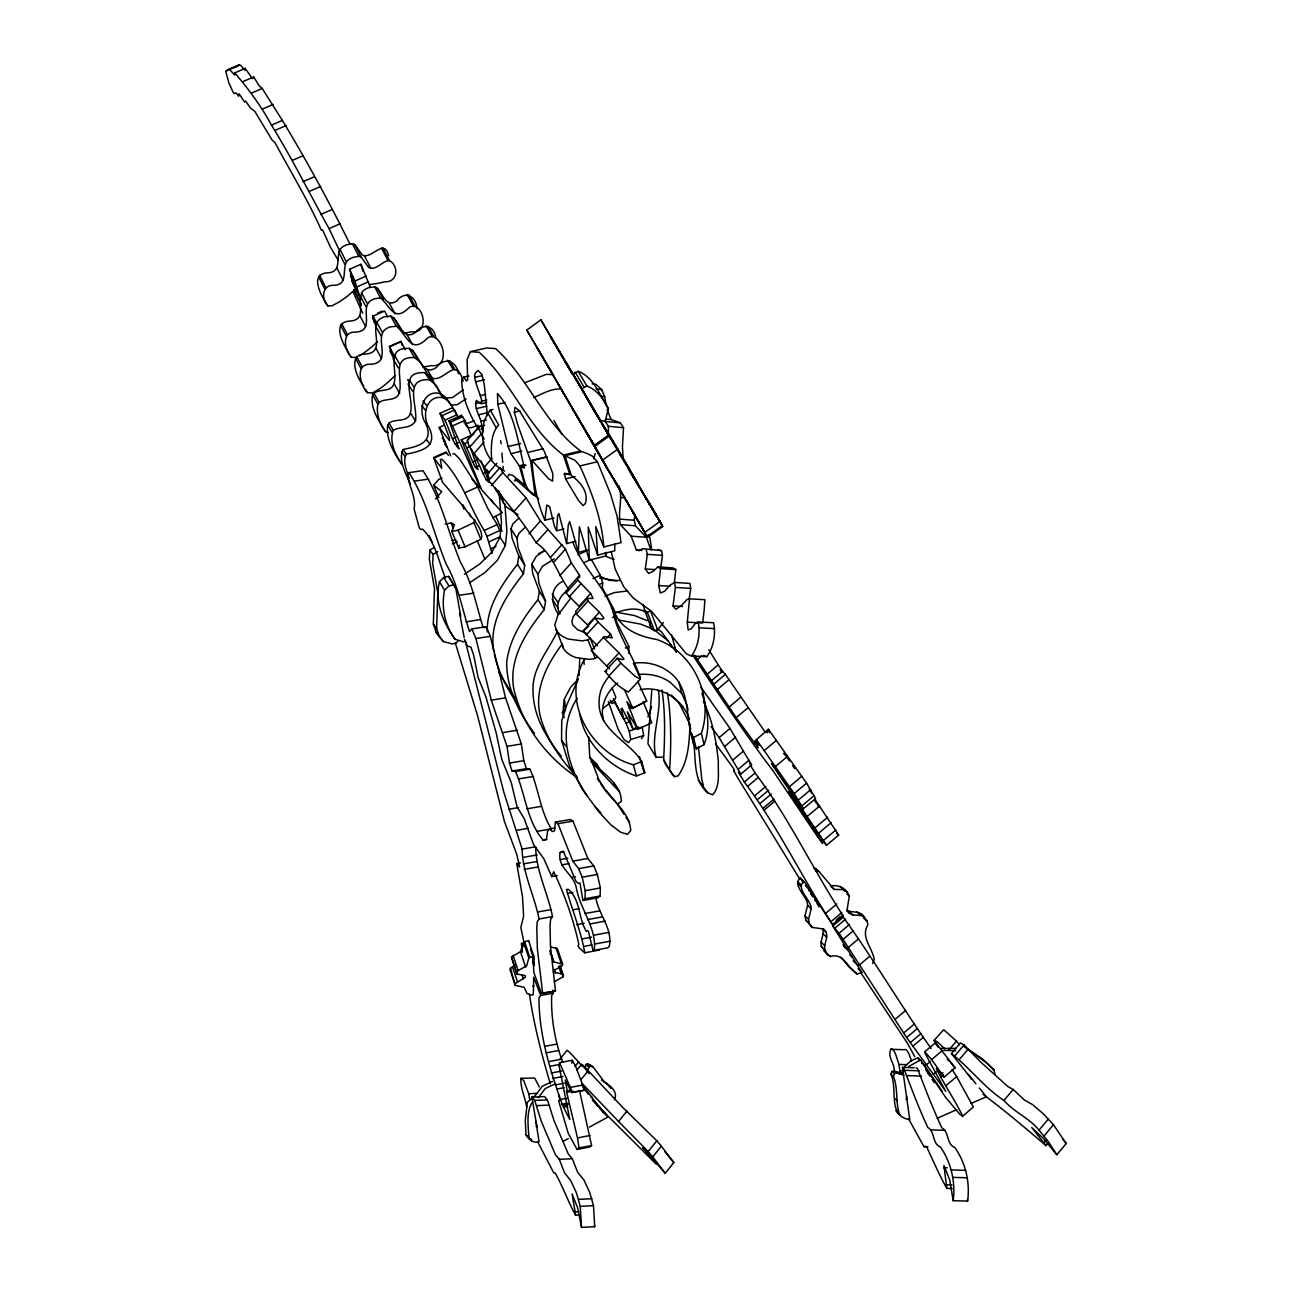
<?xml version="1.0" encoding="UTF-8"?>
<svg xmlns="http://www.w3.org/2000/svg" width="1292" height="1292" viewBox="0 0 1292 1292"><rect width="100%" height="100%" fill="white"/><g stroke="black" fill="none" stroke-linecap="round" stroke-linejoin="round"><path stroke-width="1.5" d="M628.768 653.445L628.929 646.388L616.865 622.615L614.104 609.679L602.266 587.731L602.718 582.934L600.247 575.247L591.284 559.339L584.016 562.65M401.974 344.883L400.924 341.363L389.457 346.45L393.107 357.416M522.113 849.102C522.646 873.376 534.339 895.291 539.055 918.967L537.294 921.567L536.761 927.64L537.375 948.748L542.656 993.435L555.495 991.093L550.473 946.39L550.037 925.282L550.65 919.21L552.492 916.577C547.84 892.901 535.97 871.034 535.663 846.761L522.113 849.102L503.896 792.464L465.233 640.767M614.798 543.48L614.782 550.796L597.663 555.108L588.199 527.071L589.33 560.147L606.255 555.883L606.303 552.314M651.766 690.106L647.954 743.772L656.126 757.338L662.844 757.096M658.322 690.219C662.376 712.231 650.118 736.392 656.126 757.338M567.947 1104.45L562.618 1105.467C550.295 1070.971 538.909 1035.053 538.99 997.795L540.718 995.438L533.661 977.156L533.531 986.7L533.047 985.812M488.699 480.479L500.069 467.446L502.766 472.533L526.022 497.84L540.444 520.967L565.476 549.148L571.355 562.86L579.591 575.376L579.591 577.33L577.766 577.54L577.782 580.092L590.638 593.48L578.994 606.319L566.122 593.012L566.138 590.428L567.979 590.186L568.012 588.215C557.062 572.905 552.669 553.929 536.132 542.753C522.146 520.547 505.22 500.521 488.699 480.479C488.893 464.248 470.417 455.721 467.284 440.314L480.123 425.746M600.586 783.388C609.727 799.473 629.624 810.698 630.706 830.546L627.492 834.341L620.451 832.161L610.696 824.635L599.294 812.393L582.853 790.01L569.304 765.429L561.568 740.364L561.729 720.823L566.752 705.012L578.299 679.011M587.375 796.066C567.786 767.836 556.513 729.156 577.185 698.423M689.976 723.682C689.33 741.414 688.652 760.81 678.122 775.862L674.586 776.686L671.937 774.037L663.636 759.744C664.847 736.505 665.445 713.055 661.972 689.993M458.337 640.735L456.367 642.883L452.555 643.981L443.334 641.543L436.244 632.531L433.337 624.004L434.483 588.425L429.364 559.452L429.832 550.117L434.467 547.372M439.538 637.166L436.631 628.606L437.794 592.867L432.658 563.748L433.127 554.365L429.832 550.117M844.936 947.86L844.064 946.245L847.827 949.911L861.926 972.553L857.194 973.99C847.891 968.742 843.595 952.252 830.53 956.484L827.671 954.74L824.974 950.104C823.505 944.048 828.172 938.509 826.266 932.436L823.779 929.029L812.183 927.414L805.756 920.033L804.981 915.673L807.645 905.321C807.694 896.067 791.98 886.247 800.168 877.898L805.126 883.001L818.32 903.512L814.703 900.088L816.431 898.634M812.183 927.414L809.325 923.57L808.55 919.193L811.215 908.777C811.263 899.474 795.484 889.607 803.705 881.209M558.58 614.508C551.151 603.945 549.1 588.554 562.246 581.578M560.098 613.781C554.446 605.06 560.308 594.966 568.076 590.073M487.375 415.54L484.338 385.016L482.045 374.696L478.105 370.384L475.472 373.033C470.385 378.782 490.96 411.809 476.312 400.439C473.13 410.565 483.838 419.044 481.238 429.412M599.44 950.072L584.727 952.802C581.174 931.322 572.211 910.585 566.494 889.461L568.432 889.397C580.802 900.12 578.235 918.499 586.39 931.403L587.489 930.628L588.49 931.629L593.028 950.557L594.385 948.958C596.21 927.01 579.995 908.97 576.329 887.766C573.761 874.086 556.981 867.788 560.147 852.478L563.264 851.105L575.828 881.015L578.138 883.34L579.963 883.001L582.902 900.476L584.985 898.715L585.211 890.689L582.175 877.203L578.638 868.628L572.76 861.166L557.966 823.715L555.35 822.083L554.478 830.853L552.265 831.531L549.455 828.947L547.582 831.176L546.5 839.122L543.173 840.236C526.684 820.662 525.392 794.031 515.54 771.566L512.084 771.033L509.484 763.071L506.997 746.372L491.267 700.151L475.908 638.539L471.903 628.897L486.277 626.685L490.298 636.294L505.576 697.841L521.354 743.998L523.777 760.681L526.377 768.643L529.914 769.144C538.796 788.33 539.862 810.504 551.361 828.883L536.923 831.402M435.743 337.632C433.95 324.97 422.452 323.242 415.33 332.529C401.699 341.782 400.068 320.012 390.685 316.072L384.257 316.815A34.674 25.856 -30 0 0 381.931 317.848C366.201 325.423 388.246 352.248 365.571 354.073C346.983 353.701 356.463 377.571 363.666 385.872M422.775 366.944A97.029 72.933 -31.6 0 0 431.399 365.62C452.055 367.978 442.478 331.35 428.169 337.438C410.888 355.542 407.723 335.645 396.353 326.198L389.909 326.957A34.771 25.84 -30 0 0 387.584 327.99C371.821 335.581 393.834 362.422 371.127 364.247C354.412 363.084 360.064 385.113 367.332 392.671L372.516 392.946L380.365 388.343A97.401 73.547 -28.8 0 0 390.426 380.058L395.029 375.584M894.242 1070.68C894.645 1063.203 887.216 1057.098 890.802 1049.282L904.352 1049.734A29.248 5.636 79.7 0 1 909.213 1054.498L911.506 1061.023M582.902 900.476L597.938 897.746L600.086 895.986L600.376 887.943L597.356 874.474L593.803 865.931L587.844 858.486L572.97 821.098L570.305 819.499L555.35 822.083M619.126 486.18C623.067 498.873 617.511 512.036 620.37 524.665L631.158 536.18L636.358 550.004L639.217 550.683L642.479 548.664L661.439 550.634L662.489 555.382L660.632 568.238M847.019 891.803L843.628 889.623L834.196 889.413L830.498 886.054C838.363 884.229 846.486 888.476 849.328 896.099L847.164 909.31L849.215 913.089C853.576 916.981 859.745 913.589 864.235 916.997L867.271 921.374L867.836 925.04C860.359 937.023 872.52 947.957 874.264 959.601L872.601 963.477M669.724 768.756C671.194 743.449 671.404 717.916 667.399 692.803M687.296 622.163L702.638 622.986L704.221 609.614L704.899 599.73L689.508 598.826L687.296 622.163L688.135 630.044L691.382 628.671L695.161 623.697L698.148 621.92L713.555 622.76C715.897 634.162 713.765 647.227 706.756 656.675L691.462 655.948L686.488 653.994L651.507 611.245L633.209 597.986L623.745 586.778L615.25 569.207L611.245 551.636M417.058 308.675C416.25 296.288 405.074 290.135 396.983 300.778C384.758 309.482 383.013 290.361 374.632 286.872L368.624 287.696A33.511 23.208 -29 0 0 366.427 288.665C351.909 295.238 370.707 319.705 350.035 321.062C329.153 322.128 345.562 348.614 351.408 357.286L356.204 357.399M252.974 78.328L253.716 76.939L259.111 85.676L262.195 88.454L282.367 120.431C306.559 160.466 329.153 201.875 349.938 244.075M403.96 333.142A91.974 64.148 -30.2 0 0 411.793 331.769C430.591 334.289 423.259 300.988 409.742 307.012C393.963 322.935 390.991 306.995 380.575 297.919L374.551 298.759A33.608 23.159 -29 0 0 372.354 299.728C357.819 306.285 376.553 330.768 355.865 332.125C341.088 331.01 344.383 350.326 351.408 357.286M579.139 675.458L579.688 658.952M698.148 621.92C700.49 633.355 698.423 646.436 691.462 655.948M650.861 549.649L646.291 537.278L635.454 525.796L634.291 520.24L634.792 514.458M587.715 550.004L578.396 552.346L579.397 526.781L589.33 560.147M252.408 78.683L245.205 68.363L234.773 72.869L234.563 75.017L229.298 69.041L225.793 71.528L228.813 82.656L232.915 91.942L234.127 93.589L236.113 92.943L238.697 96.254L239.101 93.783L244.511 102.003L245.658 101.115L250.422 108.027L254.782 111.306L272.047 139.891L275.228 143.057C290.878 172.24 308.045 200.195 321.369 230.218L322.548 229.879L330.348 246.966L338.294 260.435M646.242 549.568L647.292 554.333L645.289 568.981L648.681 573.47L653.51 571.064L657.757 566.93L660.551 568.625L658.694 585.534L660.325 592.963L664.556 591.348L669.902 585.341L674.586 582.434L689.912 583.403L690.736 588.393L689.282 598.196M657.757 566.93L673.003 567.931L675.813 569.627L674.376 582.692M464.393 574.262L479.655 564.136L491.945 552.055L499.956 537.197L501.474 522.856L499.39 495.676M469.626 582.708L484.968 572.518L497.307 560.389L505.382 545.466L506.9 531.093L504.849 503.799M533.596 985.36L533.192 994.743L530.931 995.066L527.039 993.483L524.132 987.282L515.266 985.392L510.227 970.211L510.421 968.257L515.314 965.221M689.508 598.826L686.989 599.553L681.643 605.367L675.861 609.275L673.035 605.916L675.409 587.44L674.586 582.434M515.266 985.392L510.421 968.257M244.947 70.527L245.205 68.363M563.974 528.896L556.642 530.721L557.627 515.427L558.903 513.538L566.639 543.577L575.877 541.267M572.954 1091.094L567.495 1092.111L565.202 1080.031L571.839 1092.58L584.695 1090.157L575.521 1066.142L572.275 1060.28L559.549 1062.67L559.032 1065.593L569.804 1119.518L562.618 1105.467M595.951 898.424C598.923 914.849 612.699 928.673 609.34 946.18L607.934 947.795L593.028 950.557M952.204 1188.559L946.842 1188.414L943.903 1165.432L949.668 1179.79L953.173 1200.688L967.611 1201.092C970.179 1182.535 965.641 1162.816 954.772 1147.425C946.18 1144.26 949.362 1131.711 941.868 1127.868C932.792 1108.471 925.007 1088.139 917.433 1068.387L916.141 1067.806M458.676 417.93C453.363 409.193 449.212 398.566 439.813 393.446C423.001 389.667 417.655 411.131 425.553 423.098C434.92 443.14 416.945 446.596 402.926 449.535C398.146 460.889 405.995 473.566 410.339 483.999M447.597 400.278L443.463 397.807C426.57 394.012 421.192 415.556 429.106 427.587C438.521 447.726 420.449 451.183 406.382 454.154C402.07 461.777 407.109 470.853 409.16 478.444M553.945 517.979L544.853 520.224L546.807 505.059L549.649 506.642L554.429 526.328L556.642 530.721M526.054 465.249L520.611 466.557C523.874 476.635 524.407 488.715 533.774 495.369L535.163 495.401L530.608 460.986L517.527 424.067L514.297 412.261L514.991 407.319L519.432 410.727L544.223 451.183L552.895 473.793L552.588 481.157L548.551 478.718L531.868 460.34L546.597 456.803M487.278 632.014C486.422 606.239 502.346 583.774 517.511 564.233L518.738 555.689L512.003 537.86L510.986 528.783L512.859 523.938L518.883 518.092M493.705 650.926C488.78 621.84 506.254 595.547 523.47 573.81L524.713 565.234L517.995 547.372L516.978 538.279L510.986 528.783M534.549 733.452C518.948 713.055 506.448 688.394 506.69 662.15C509.597 638.296 523.308 617.931 538.021 599.649L539.329 591.106L532.675 573.341L531.723 564.281L536.277 556.335L543.819 551.054M577.637 777.897C546.516 757.225 522.21 725.426 513.764 688.717C508.418 658.839 526.312 631.836 544.223 609.663L545.531 601.087L538.893 583.273L537.924 574.197L531.723 564.281M566.639 543.577L568.254 525.133L569.675 521.467L578.396 552.346M388.682 255.832C384.144 237.244 372.29 259.369 362.471 255.202L354.783 244.559L352.361 243.752L346.821 244.769A30.637 17.765 -27.5 0 0 344.754 245.69C331.802 250.842 345.449 272.144 327.506 272.838C308.029 273.888 322.467 297.984 327.942 305.897L332.302 305.703L339.392 301.827A87.872 51.486 -26.9 0 0 348.226 295.529L355.526 289.02L350.471 274.502M369.738 284.498L374.761 283.836A87.63 51.147 -28.4 0 0 384.806 281.785C398.049 282.464 399.034 265.845 389.441 260.564C382.093 260.839 376.796 270.722 368.818 267.67L361.162 257.092L358.74 256.3L353.184 257.334A30.701 17.684 -27.5 0 0 351.117 258.255C338.165 263.406 351.699 284.66 333.772 285.354C321.918 284.385 321.014 299.599 327.942 305.897M460.776 616.381L455.737 588.183L448.631 576.377L443.77 577.443L439.442 581.723C434.467 602.33 443.269 622.857 455.155 639.33L464.006 641.946M453.799 584.84L448.905 585.906L444.561 590.202C441.089 606.885 444.739 625.716 455.155 639.33M436.664 387.616L431.593 378.314L424.987 372.726C395.352 370.739 417.865 403.12 408.837 416.395C403.201 422.694 392.074 417.849 387.681 425.02C385.71 439.603 394.125 453.201 402.151 464.603C395.465 455.414 388.763 441.46 393.398 430.252C400.262 426.279 410.888 429.122 415.507 420.966C418.01 406.399 403.072 377.781 429.638 379.8L436.26 385.404L441.347 394.738M571.726 1063.219L572.275 1060.28M463.053 504.93C466.638 513.586 481.173 524.148 481.803 536.487L480.85 539.265L465.072 546.855L458.741 548.083L459.371 545.192M550.618 946.874L557.433 948.764L562.618 964.01L562.23 965.802L553.751 970.47L553.428 972.036L561.277 973.877L563.183 974.798L563.312 976.655L554.333 981.791M458.741 548.083L451.764 531.432L454.477 524.617L451.102 523.002L445.159 524.084M539.329 1086.976L534.646 1078.029L520.886 1078.303C520.256 1088.268 525.327 1097.522 526.668 1107.389M471.386 435.662L464.878 420.385L461.438 415.346L449.051 420.869L459.064 448.873C449.39 439.135 449.422 423.049 439.974 413.311L452.135 407.884L454.526 410.081L458.579 418.43M826.266 932.436L822.616 928.851C824.506 934.891 819.871 940.414 821.324 946.438L827.671 954.74M458.498 373.824C456.464 360.387 444.206 356.721 436.308 367.574C421.176 377.377 419.609 352.861 409.16 348.404C382.9 347.047 400.714 374.567 392.429 386.728C387.035 392.348 377.022 388.472 372.613 394.851C369.787 408.498 379.008 420.691 385.581 431.657L388.117 432.562M429.041 376.392L420.368 362.196L414.538 357.561C388.23 356.204 406.011 383.74 397.694 395.95C392.284 401.57 382.254 397.71 377.829 404.105C376.085 413.553 379.541 424.341 385.581 431.657M461.147 416.428L461.438 415.346M614.475 1099.783C618.852 1090.448 607.902 1084.085 601.426 1079.983M593.771 458.789L595.16 453.557M605.044 421.45L608.403 408.837C604.365 399.373 596.613 389.7 586.891 386.033L581.804 388.811L589.281 402.603M552.718 990.157L553.477 993.112L551.668 995.47C550.925 1018.112 554.866 1040.997 562.698 1062.234M651.62 706.692L647.938 716.882M635.325 662.99A45.252 39.245 -12.6 0 1 667.366 670.774C694.256 688.265 682.887 724.311 696.307 748.875L704.059 744.66C710.665 728.203 707.645 709.502 701.895 693.271M704.059 744.66L701.362 733.291C713.83 696.986 693.836 652.234 656.853 639.508C639.847 636.649 622.615 629.995 614.879 613.312M535.905 1121.424L539.055 1141.676C533.644 1143.824 528.67 1139.334 526.054 1134.957L525.263 1120.358L527.346 1102.221L535.486 1095.261L542.333 1086.217L552.556 1081.42M585.034 658.371C560.243 699.247 589.459 752.768 633.371 764.783L641.753 761.537C629.123 740.946 598.39 730.465 599.068 702.202A45.252 39.212 -12.3 0 1 609.13 676.427M480.85 539.265L473.922 522.598L474.891 519.852M557.304 631.449C548.422 650.99 531.884 667.819 533.031 691.042C533.176 715.671 546.258 737.893 561.471 756.418M516.978 538.279L518.867 533.402L524.923 527.54M537.924 574.197L542.527 566.235L554.22 558.903M914.187 1067.741L902.397 1067.353L909.778 1119.696C886.861 1115.884 898.263 1089.495 890.866 1074.233L891.964 1071.504L893.999 1070.923L901.299 1073.054L903.916 1075.154L896.583 1073.022L893.999 1070.923M899.813 1115.109C895.13 1102.997 898.505 1088.93 893.434 1076.349L894.532 1073.604L896.583 1073.022M470.401 351.65L479.251 352.312C512.084 382.367 527.572 427.975 563.409 455.091L580.609 450.956C544.4 424.164 528.767 378.411 495.611 348.614L486.583 347.984L470.401 351.65L467.139 359.499L467.607 380.01L466.46 380.93L463.602 377.183L461.68 379.832C461.987 397.629 469.335 414.296 478.395 429.299M493.011 409.451L490.298 410.065C475.488 429.057 482.336 460.323 504.639 471.063M490.298 410.065L498.712 425.036C490.201 433.983 491.202 448.76 491.59 460.453M584.646 1067.127L587.23 1063.671L592.899 1066.691L604.64 1082.26M587.779 1069.356L590.379 1065.868L592.899 1066.691M531.852 1097.086L544.513 1096.569L547.42 1099.912L554.074 1120.794L568.335 1154.095L572.324 1158.73L577.637 1172.312L583.871 1179.919L589.604 1192.128L593.496 1205.662L594.708 1226.689L581.529 1227.4L580.253 1206.357L576.393 1192.791L570.725 1180.565L564.588 1172.958L559.323 1159.344L555.415 1154.709L541.316 1121.343L534.71 1100.429L531.852 1097.086L536.955 1126.979L536.115 1126.317M953.173 1200.688C955.628 1182.132 951.17 1162.477 940.447 1146.989C931.952 1143.759 935.15 1131.34 927.753 1127.448C918.806 1108.035 911.118 1087.703 903.657 1067.935L902.397 1067.353M597.663 555.108L595.757 526.571L603.784 546.952L621.081 542.608L617.059 516.122L610.502 493.948L597.372 461.728L592.511 456.254L587.65 453.734L582.127 451.619L564.911 455.753L571.355 475.537C580.092 481.722 589.039 492.107 585.308 503.557L583.128 505.608L578.445 500.392L565.605 478.896L564.507 473.179L569.885 474.81L563.409 455.091M464.49 639.298L467.236 646.016L470.95 647.147L473.647 655.157L478.137 677.509L485.824 696.663L496.16 732.79L501.732 759.212L511.228 782.532L517.058 806.725L524.294 818.805L533.483 844.419L543.77 858.663L551.732 876.59L553.703 871.777C564.717 894.662 573.583 920.001 578.913 944.581L577.928 945.663L579.026 947.698L584.727 952.802M643.222 701.734L651.798 722.809L637.78 729.286L626.862 701.637L632.046 708.549L646.678 701.007L637.796 681.32M483.192 627.702C476.344 605.609 472.161 582.579 460.485 562.198C447.856 531.803 441.25 498.357 422.952 470.659L408.966 472.614L407.707 475.408C409.031 486.68 416.428 497.549 414.07 509L419.367 527.992L421.111 529.591L422.678 529.139C435.291 541.978 438.779 561.471 445.32 577.879M646.678 701.007L632.046 708.549M507.433 477.346L508.854 474.422L512.682 475.343L524.827 485.146L519.352 465.847L510.905 453.686L508.095 446.531L497.84 404.218L497.436 393.511C515.314 412.859 517.979 443.253 524.439 468.075L520.611 466.557M532.821 962.33L533.967 965.738L533.806 956.096L528.606 940.689L525.876 941.287L523.664 942.482L520.482 951.719L511.454 957.033L516.881 974.023L525.246 975.638L525.489 977.107L515.492 983.454M533.806 956.096L528.832 957.889L526.684 965.786L518.173 970.647L516.558 972.343L516.881 974.023M663.377 622.55L657.709 629.802L654.382 630.625L651.798 629.123L650.296 625.877L650.151 621.484M570.176 598.858L557.934 615.089L554.736 625.183L563.264 647.938A75.743 33.237 -20.9 0 0 575.877 657.563L589.556 659.404L595.273 658.468L597.437 656.53M561.261 645.289C546.468 665.332 534.404 689.395 540.008 715.041C545.983 738.862 560.583 759.389 577.153 777.09M923.57 1064.64L945.696 1097.473L959.972 1114.382L962.669 1115.965C954.336 1099.007 942.449 1081.695 936.312 1068.387L944.113 1077.092L955.079 1067.854L935.65 1042.596L924.814 1051.736L924.975 1053.19L945.809 1091.401L906.629 1037.557L839.057 933.244L832.807 925.993L843.272 917.175C873.763 959.536 900.766 1005.499 931.048 1048.474M630.706 739.476L629.269 731.014L642.237 727.073L643.626 735.552L630.706 739.476L628.574 742.674L624.02 739.573L618.157 729.221L608.29 701.556M641.413 738.766L643.626 735.552M575.974 612.844L573.034 617.043L571.936 621.226L572.679 624.795L577.589 629.753L585.938 633.048M538.393 1097.635L545.272 1088.526L555.544 1083.713M904.771 1066.32L911.231 1060.7L917.804 1057.841L920.518 1059.86L942.401 1091.627M661.342 1146.117L673.81 1162.542L665.251 1173.265L652.718 1156.889L661.342 1146.117L656.804 1140.771L622.954 1107.664L583.29 1065.48L581.594 1064.35L576.878 1070.18M814.703 798.876L838.669 835.084L826.46 845.323L771.453 763.491L803.333 808.824L815.623 798.488L806.596 783.146L768.449 729.286L756.078 739.832L759.034 745.339L754.641 740.946L758.129 747.907L736.246 717.674L694.45 655.157M652.718 1156.889L648.196 1151.543L656.804 1140.771M648.196 1151.543L618.561 1121.504L627.008 1110.975M575.021 1066.32L578.541 1061.959L571.548 1054.32A26.89 1.534 49.8 0 0 566.93 1050.509L559.937 1059.149M581.109 1079.466L588.231 1070.648M1048.313 1142.871L1045.971 1145.649L1043.888 1142.839L1046.229 1140.061M1043.888 1142.839L1031.694 1127.48L1043.258 1138.349L1056.808 1154.757L1066.207 1143.533L1053.448 1124.718L1043.242 1113.72L1032.615 1104.628L1024.314 1099.944L1013.203 1089.463L1008.051 1086.685L980.127 1061.507L964.09 1044.921L960.376 1042.951L951.397 1053.594L971.552 1078.933L970.663 1078.642M951.397 1053.594C969.614 1067.725 984.52 1087.735 1003.965 1100.461L1013.203 1089.463M1056.808 1154.757L1048.2 1141.45L1039.026 1130.177L1048.474 1118.904M1043.984 1135.991L1053.448 1124.718M768.449 729.286L769.854 732.774M948.812 1050.154L956.468 1041.077L943.709 1029.724L933.954 1040.48L938.121 1047.279M955.063 1055.612L964.09 1044.921M959.294 1059.601L968.338 1048.894M478.88 427.184L467.284 440.314M469.82 447.064L481.06 434.064L478.46 427.345M473.986 453.67L483.999 442.122M484.355 467.074L491.881 458.434M488.021 473.437L496.806 463.343M491.38 485.566L502.766 472.533M514.636 510.76L526.022 497.84M438.86 497.517L433.676 485.146L438.763 479.397L441.88 477.959M528.977 533.887L540.444 520.967M536.132 542.753L547.614 529.865M550.537 557.369L562.004 544.562M554.01 561.939L565.476 549.148M559.807 575.699L571.355 562.86M568.012 588.215L579.591 575.376M566.122 593.012L577.782 580.092M569.061 596.936L580.738 584.032M587.359 598.374L575.618 611.326L576.28 613.975L587.65 625.021L599.407 612.133L588.054 601.006L587.359 598.374L593.044 598.422L590.638 593.48M576.28 613.975L588.054 601.006M599.407 612.133L604.01 618.254L602.314 619.272L594.934 618.044L583.063 631.077L597.518 645.806M586.197 635.05L598.083 622.05L594.934 618.044M609.517 668.885L591.365 650.457L604.22 636.617L612.295 637.844L610.535 634.001L598.083 622.05M606.578 638.313L610.535 634.001M606.998 665.865L618.981 652.88L603.364 637.392M572.905 542.107C582.579 569.401 608.613 588.377 614.443 617.721C620.241 639.265 634.566 657.789 640.412 679.091L628.429 691.979C618.933 687.554 611.487 679.495 605.108 671.356L617.156 658.29L622.615 659.631L624.004 658.936L618.981 652.88M608.774 676.136L620.838 663.087L617.156 658.29M578.235 679.237L570.531 687.344L564.136 699.473L562.86 714.088L564.216 717.593M908.599 1118.807L923.99 1146.763L925.379 1146.052L926.655 1146.989C933.341 1161.024 939.268 1175.074 946.842 1188.414M583.193 631.126L588.813 626.103M377.393 341.782L373.017 345.772A92.297 64.632 -28 0 1 363.65 353.12L359.531 355.801M608.403 408.837C599.908 395.691 594.013 377.312 578.154 371.272L573.099 374.034L581.804 388.811M603.299 708.145L615.218 698.891L615.799 697.179L612.069 688.006M591.365 650.457L592.253 649.666M463.505 389.716L452.491 397.548L446.015 398.081L449.794 403.798M555.948 629.608A75.97 32.881 -21 0 0 568.528 639.104L582.224 640.864L587.941 639.911L590.121 637.973L594.514 649.101M617.495 683.032L614.669 685.438A44.994 39.099 -12.3 0 0 602.314 713.62L603.703 721.178M697.357 659.518L701.653 655.884M706.837 674.553L718.239 664.879L708.807 649.811M711.101 680.997L722.519 671.323L718.239 664.879M713.895 684.082L725.393 674.343L765.462 732.516M717.593 689.314L729.124 679.544M729.14 707.047L740.655 697.292M736.246 717.674L747.777 707.919M729.996 728.43L751.589 764.977L740.817 774.07L719.127 737.603L729.996 728.43L700.958 687.247M724.764 746.324L735.633 737.167M732.596 760.229L743.401 751.12M738.297 769.241L749.102 760.132M803.333 808.824L794.209 793.563L764.202 750.636L776.379 740.348M755.061 773.004C788.782 817.368 812.571 869.015 843.078 915.737L832.581 924.571C802.074 877.866 777.897 826.541 744.353 782.048L755.061 773.004L750.135 764.783M747.519 786.457L758.242 777.413M775.135 766.786L787.361 756.482M755.126 795.452L765.914 786.36M757.806 799.312L768.611 790.203M760.374 803.236L771.179 794.128M763.201 808.194L773.973 799.102M789.46 786.683L801.815 776.282M763.895 810.342L774.651 801.282M794.209 793.563L806.596 783.146M826.282 912.846L836.828 903.948M831.289 921.39L841.803 912.523M836.021 920.195L840.494 916.416M835.181 927.947L845.679 919.08M839.057 933.244L849.587 924.378M842.965 939.478L853.479 930.628M847.827 947.892L858.308 939.058M858.97 965.334L869.435 956.516M895.259 1019.226L905.773 1010.36M903.625 1033.002L914.106 1024.185M906.629 1037.557L917.094 1028.723M910.456 1042.45L920.954 1033.6M913.024 1046.035L923.538 1037.185M944.113 1077.092L931.629 1059.601L942.53 1050.396M925.863 1065.173L930.369 1061.362M933.26 1074.282L936.28 1071.73M940.269 1075.009L942.982 1072.731M940.463 1077.399L943.548 1074.799M945.873 1085.716L956.661 1076.624L952.075 1069.518M962.249 1116.611L973.344 1106.969L956.661 1076.624M798.375 800.039L810.746 789.622M801.912 805.901L814.251 795.517M807.371 816.35L819.58 806.095M815.397 827.542L827.655 817.238M819.031 832.872L831.305 822.568M823.634 840.252L835.892 829.965M466.073 398.808L457.223 404.671L450.73 405.236M908.841 1066.465L920.518 1059.86M471.903 628.897L469.497 631.546C462.132 608.984 458.192 585.244 446.273 564.313C433.724 533.871 427.054 500.456 408.966 472.614M532.708 1101.688C525.796 1111.346 528.347 1126.188 528.913 1137.525L531.432 1140.884M484.839 627.815L486.277 626.685M435.469 499.003L441.751 491.654L433.676 485.146M558.596 1100.622L568.286 1133.472L577.072 1149.444L579.042 1147.942L591.591 1145.519L579.494 1090.48M591.591 1145.519L589.54 1147.021L577.072 1149.444M614.54 480.963L621.323 492.446L526.797 330.106L540.863 319.802L616.349 447.016M618.27 803.64L621.323 801.428C621.42 782.225 599.52 772.584 590.186 758.129M609.081 434.629L593.916 445.595L570.466 405.236M658.662 519.594L662.699 526.571L647.696 537.31L602.379 460.259L617.802 449.132L609.727 435.711L594.546 446.693L598.842 454.17M238.762 65.198L241.103 65.537L243.316 68.654M652.008 507.611L660.034 521.451L644.692 532.449L642.415 528.573M647.147 536.503L662.328 525.634L648.955 502.54L657.741 517.979M562.101 712.57L565.363 710.277L564.765 700.845M901.299 1073.054L902.753 1072.102M393.802 355.122L392.3 355.623M433.127 554.365L437.794 551.603M376.263 325.697L375.81 324.357L377.054 323.63L372.645 315.329M591.429 1097.183L608.112 1116.95L589.443 1127.092M352.28 278.071L353.524 277.376M696.307 748.875L693.562 737.538L701.362 733.291M563.183 1141.321L568.286 1138.543M473.922 522.598L458.095 530.188L451.764 531.432M474.39 420.74L467.51 423.292L463.99 422.888M478.185 425.181L471.257 427.765L467.72 427.361L465.233 424.374M808.517 890.14L811.424 892.707L832.581 924.571M615.509 701.944L612.117 703.51L610.163 700.167M629.172 708.21L632.676 706.595M613.377 698.633L623.81 719.176L627.234 717.593M623.81 719.176L621.145 708.549L622.146 708.452L633.015 729.092L638.216 726.685M604.963 596.129L614.491 592.576L627.847 590.912M625.328 648.051L628.929 646.388M599.084 584.598L602.718 582.934M612.586 617.447L616.219 615.783M577.944 554.769L587.036 550.634M592.947 578.574L600.247 575.247M492.64 517.834L502.33 512.649L481.706 489.926L461.276 439.813L473.776 434.209M448.437 455.252L445.853 452.103L433.611 457.594L441.783 468.366L440.394 459.532L441.896 459.322C462.068 479.122 469.351 507.158 484.258 530.447L497.162 524.6L499.826 530.528L486.923 536.358L492.074 553.461M489.022 541.784L500.295 536.681M490.492 548.874L495.983 546.387M538.409 553.67L545.095 550.634M524.972 382.723L546.322 374.341L553.751 374.648M533.531 397.629C542.365 394.044 551.119 388.23 560.954 389.102M473.922 452.959L483.063 473.566L486.696 471.935M483.063 473.566L486.228 479.849L489.862 478.202M464.878 492.737L477.701 486.971L487.455 507.804L497.162 524.6M452.588 438.682L456.076 437.116M455.204 444.141L458.692 442.575M461.276 439.813L464.571 443.64L468.156 442.042M434.306 457.917L446.564 452.426M464.571 443.64L466.832 447.856L470.417 446.241M466.832 447.856L472.694 461.938L476.28 460.323M472.694 461.938L475.472 467.462L479.057 465.847M442.316 415.54L454.526 410.081M444.787 420.223L457.013 414.764M454.09 419.577L459.387 417.219M449.051 420.869L450.375 422.242L462.762 416.686M443.544 440.976L445.611 443.414L439.199 427.458L444.287 425.181M450.375 422.242L452.458 425.94L464.878 420.385M377.506 313.181L382.384 311.033M373.178 316.088L384.564 311.049L387.762 317.041M389.457 346.854L400.924 341.766M937.298 1118.242L956.678 1109.683M351.053 275.955L352.522 278.814L349.599 269.269L360.904 264.295L370.223 287.034M352.07 281.414L359.451 295.868L354.912 281.026L366.217 276.052M357.206 286.759L368.495 281.785M234.773 72.869C246.707 86.968 260.564 104.7 271.465 125.162C292.234 158.561 309.789 194.139 329.072 228.603L340.313 223.661M302.942 181.752L314.037 176.907M309.644 191.248L320.804 186.371M320.739 214.472L331.931 209.579M970.938 1103.449L986.442 1096.795L979.304 1087.977M292.46 160.337L303.539 155.524M251.488 93.072L262.195 88.454M262.324 109.142L273.161 104.458M271.465 125.162L282.367 120.431M275.341 130.234L286.291 125.469M229.298 69.041L239.601 64.6M226.181 70.737L238.083 66.118M243.122 81.509L253.716 76.939M452.265 543.932L457.416 541.784M614.298 613.377C624.456 609.469 637.279 606.255 646.921 612.925M579.898 714.46C584.775 743.223 609.404 767.125 636.455 776.008L644.789 772.761L641.753 761.537M614.346 701.717L625.958 723.052L629.672 721.921M933.954 1040.48L937.055 1041.546L944.71 1048.7M463.182 381.14C455.285 353.879 444.077 384.774 430.026 377.506M643.109 604.446L644.676 610.551L647.244 612.037L650.587 611.197L657.709 629.802M565.605 478.896L575.085 476.603M514.329 480.931L517.866 480.075M564.911 455.753L575.134 460.437L579.93 465.944L597.372 461.728M563.926 474.471L567.721 473.55M528.347 452.297L543.076 448.776M530.608 460.986L547.146 457.013M519.352 465.847L524.778 464.539M508.095 446.531L520.708 443.527M510.905 453.686L521.726 451.102M478.428 414.813L487.245 412.762M514.297 412.261L519.82 410.969M481.076 421.127L486.373 419.884M481.173 426.166L484.694 425.326M481.383 401.214L486.729 399.987M475.456 403.685L480.753 402.458M481.012 403.847L486.648 402.41M476.328 408.627L486.923 406.173M497.84 404.218L505.107 402.539M475.585 381.818L484.516 379.767M480.253 395.659L485.614 394.415M463.602 377.183L468.883 375.972M474.713 377.345L481.868 375.697M567.495 1092.111L566.413 1091.11L577.492 1137.913L590.089 1135.49M561.794 1104.224L567.107 1103.207M563.021 1105.144L568.351 1104.127M564.168 1107.099L567.737 1106.437M552.475 1078.465L563.054 1076.478M555.431 1084.892L564.281 1083.213M557.078 1089.011L564.168 1087.67M559.549 1062.67L570.337 1087.412L583.193 1084.973M567.656 1090.868L571.306 1090.173M571.565 1092.418L584.695 1090.157M560.147 1099.589L567.236 1098.232M546.258 1052.818L558.645 1050.509M549.423 1061.491L561.826 1059.165M550.731 1066.11L559.597 1064.447M551.086 1073.038L561.681 1071.052M594.966 944L609.986 941.222M584.517 946.293L591.881 944.92M544.53 1046.375L556.933 1044.065M590.218 923.877L605.27 921.131M593.739 935.198L608.79 932.42M582.304 938.88L591.526 937.184M573.309 909.746L578.848 908.744M584.743 913.589L599.73 910.86M587.44 919.629L602.443 916.884M576.781 924.62L584.145 923.263M533.095 957.84L533.854 972.521L541.348 993.128L555.495 991.093M540.718 995.438L553.477 993.112M567.317 893.402L572.824 892.417M585.211 890.689L600.376 887.943M584.985 898.715L600.086 895.986M452.087 540.589L456.044 539.878M605.108 671.356L606.755 671.065M578.638 868.628L593.803 865.931M551.732 876.59L557.159 875.621M571.758 877.381L575.489 876.719M582.175 877.203L597.356 874.474M560.147 852.478L563.861 851.816M560.405 859.6L567.802 858.292M572.76 861.166L587.844 858.486M561.584 864.913L568.981 863.589M537.811 911.958L551.264 909.584M539.055 918.967L552.492 916.577M543.173 840.236L546.807 839.59M557.966 823.715L572.97 821.098M549.455 828.947L554.995 827.978M523.745 857.274L537.262 854.933M523.987 942.433L520.821 927.462L523.631 916.173L522.485 896.616L516.735 863.557L520.531 862.894M523.357 863.88L536.81 861.554M524.132 869.403L537.553 867.061M526.975 808.808L541.348 806.337M516.816 830.272L528.428 828.269M508.806 809.244L518.447 807.597M512.084 771.033L526.377 768.643M515.54 771.566L529.914 769.144M519.158 778.834L533.564 776.411M509.484 763.071L523.777 760.681M502.943 732.58L517.301 730.222M506.997 746.372L521.354 743.998M491.267 700.151L505.576 697.841M640.057 689.718C661.1 685.228 682.418 699.424 689.492 719.143M465.992 621.823L480.253 619.627M475.908 638.539L490.298 636.294M452.862 453.928L454.413 453.702L459.613 458.902L477.701 486.971M459.5 595.273L473.809 593.093M816.043 871.228L818.999 871.535L834.196 889.413M955.596 1048.361L940.964 1048.393M414.667 481.076L428.734 479.09M943.806 1050.364L955.789 1050.719M578.703 1199.38L591.93 1198.701M580.253 1206.357L593.496 1205.662M581.529 1227.4L577.669 1207.939L572.081 1193.905L575.118 1211.912L578.864 1211.702M537.892 1142.176L553.897 1173.152L555.092 1172.781C562.795 1186.395 567.963 1201.431 575.521 1215.126L579.252 1214.932M559.323 1159.344L572.324 1158.73M620.37 580.431L610.034 580.496L600.36 576.587M534.71 1100.429L547.42 1099.912M536.761 1105.629L549.488 1105.096M520.886 1078.303L523.777 1080.629L528.703 1093.71L537.698 1093.339M864.235 916.997C860.262 910.214 852.462 913.137 846.744 910.279M943.596 1167.71L947.181 1167.807M951.251 1169.922L965.754 1170.342M952.705 1177.367L967.207 1177.771M946.535 1184.877L951.913 1185.039M930.87 1129.902L945.05 1130.339M923.99 1146.763L927.979 1146.876M890.802 1049.282A29.264 5.523 79.8 0 1 895.566 1054.046L898.957 1064.414L906.79 1064.673M905.482 1070.341L919.306 1070.793M899.862 1070.777L903.77 1070.89M907.582 1075.606L921.422 1076.058M699.311 627.815L714.718 628.639M673.035 605.916L682.58 606.481M658.694 585.534L670.096 586.245M675.409 587.44L690.736 588.393M645.289 568.981L654.769 569.611M660.551 568.625L675.813 569.627M647.292 554.333L662.489 555.382M636.358 550.004L642.027 550.392M631.158 536.18L646.291 537.278M620.37 524.665L635.454 525.796M619.207 519.077L634.291 520.24M620.709 497.485L624.488 497.791M602.298 420.691L605.221 421.402L608.354 426.279L623.535 427.749L622.437 446.677L623.148 459.338M605.56 419.012L611.229 419.577L620.386 422.888L623.535 427.749M605.221 421.402L620.386 422.888M550.037 953.577L551.571 954.966L553.767 961.959L562.618 964.01M600.925 396.289L604.704 396.692L606.045 404.735M592.156 383.902L595.919 384.305L601.701 389.619L604.704 396.692M596.032 389.021L601.701 389.619M599.698 577.944L616.768 580.883M619.094 620.112L640.638 624.117L653.445 629.22M614.992 611.94L634.534 615.573L647.276 620.661M483.612 426.021L482.756 425.843L482.885 432.287M541.348 993.128L542.656 993.435M657.66 549.73L661.439 550.634M818.999 871.535L813.879 867.756L817.497 871.018M605.593 556.271L614.152 559.565M703.429 655.367L706.756 656.675M528.557 1138.3L531.706 1139.544M692.883 737.958C696.808 756.418 691.721 778.947 707.661 792.803L712.748 794.838C720.5 785.859 717.851 772.826 718.368 761.925C716.333 741.237 712.7 720.306 703.316 701.556M518.124 514.749L505.802 506.561L494.965 488.005L497.598 491.687M640.412 679.091L635.196 676.394L620.838 663.087M841.996 915.156L843.078 915.737M964.01 1046.568L986.62 1062.848L994.049 1070.099L995.002 1074.573M966.981 1048.523L982.905 1059.295L994.049 1070.099M498.647 491.251L496.063 489.587M905.902 1098.927L906.822 1099.444L906.564 1095.761M824.005 951.057L830.53 956.484M725.393 674.343L722.519 671.323M516.735 863.557L519.626 867.142L516.768 854.303L504.461 821.55L477.475 715.332L455.365 643.141M510.227 970.211L511.616 971.099M897.229 1112.8L899.539 1114.366M590.702 1096.553L592.301 1097.667L584.549 1088.203M1045.971 1145.649C1024.879 1127.528 1004.918 1110.716 983.115 1094.34M587.23 1063.671L590.379 1065.868M585.615 1064.834L588.764 1067.047M604.01 1081.792L607.24 1084.085M853.382 970.211L849.345 967.337L840.979 957.162M921.567 1063.187L922.456 1063.833M595.58 1102.415L592.414 1100.041L597.55 1106M602.33 1111.54L605.544 1113.979M608.112 1116.95L599.94 1108.778M930.789 1075.202L928.027 1073.103L930.192 1076.317M515.104 479.154L534.113 494.917M657.321 628.639L661.633 632.046L676.459 652.315M654.883 630.367L667.851 640.638M891.964 1071.504L894.532 1073.604M890.866 1074.233L893.434 1076.349M522.792 485.453L538.716 498.76M836.909 833.55L838.669 835.084M894.823 1098.604L897.407 1100.849M895.744 1110.619L898.328 1112.929M839.881 886.264L843.628 889.623M846.809 893.854L849.328 896.099M526.054 1134.957L528.913 1137.525M589.943 757.774L597.114 764.25L599.569 769.418M856.871 911.845L860.698 915.317M863.395 917.853L867.271 921.374M947.181 1059.23L949.604 1061.426M618.561 1121.504L582.111 1083.455M767.949 732.257L766.495 730.933L767.222 732.758M637.78 729.286L627.331 711.811L633.015 729.092M849.361 911.619L853.156 915.107M846.696 910.763L849.215 913.089M606.755 1083.697L610.89 1088.429M826.46 845.323L788.653 791.56L822.649 843.418L817.707 836.893L773.197 771.033C747.648 737.651 718.74 694.676 693.594 656.417M1003.965 1100.461C1014.155 1112.267 1029.11 1117.822 1039.026 1130.177M805.368 885.65L808.937 889.009M811.198 894.064L813.589 896.325M671.291 694.999L683.339 707.176M797.519 881.532L801.056 884.875M797.487 883.34L801.024 886.683M688.006 710.035L686.892 704.657L681.692 693.384L670.225 682.321A45.01 39.115 -12.5 0 0 638.345 674.537M807.645 905.321L811.215 908.777M619.659 791.996L590.961 761.408M849.829 954.804L852.349 957.275M749.764 763.184L751.589 764.977M853.188 960.828L857 964.575M804.981 915.673L808.55 919.193M823.101 933.761L826.751 937.362M858.098 968.774L861.926 972.553M846.212 948.522L847.81 950.104L832.807 925.993M805.756 920.033L809.325 923.57M854.658 971.471L857.194 973.99M597.437 1105.581L656.142 1164.076L642.77 1147.684L645.532 1150.364L665.251 1173.265M821.018 942.062L824.651 945.712M740.817 774.07L738.41 772.196L744.353 782.048M821.324 946.438L824.974 950.104M815.381 868.256L817.594 870.517M589.733 1064.479L592.269 1067.079M594.724 806.273L601.022 813.039M471.645 478.557L480.495 488.295L452.458 425.94M783.517 753.317L785.391 755.432M472.42 450.698L470.95 449.035L478.04 469.61L475.472 467.462M924.814 1051.736L931.629 1059.601M950.831 1062.832L955.079 1067.854M698.326 779.964L707.661 792.803M436.244 632.531L443.334 641.543M515.056 698.181L498.486 671.888M442.962 396.386L437.633 389.231M664.799 1151.673L673.81 1162.542M605.383 789.638L617.188 803.705L624.052 814.364M439.813 393.446L443.463 397.807M443.931 395.917L447.274 399.987M581.594 1064.35L589.12 1073.507M578.541 1061.959L582.304 1066.546M584.985 1089.964L588.328 1094.033M422.985 400.956L426.554 405.349M975.944 1083.843L968.451 1074.395M421.838 405.785L425.391 410.194M442.203 438.036L444.626 441.057L450.666 455.882M462.294 505.269L442.623 482.417L433.611 457.594M956.468 1041.077L959.471 1044.84M444.803 444.416L447.242 447.468M1062.767 1139.173L1066.207 1143.533M800.168 877.898L803.462 882.662M426.505 439.668L430.058 444.222M553.945 420.578L561.955 434.177M625.99 817.351L629.527 821.987M561.568 740.364L565.993 746.178M402.926 449.535L406.382 454.154M720.096 669.902L722.115 672.599M401.667 451.812L405.123 456.431M719.127 737.603L711.085 726.54M486.228 479.849L489.135 482.562L480.995 460.824M493.738 503.638L491.218 499.746M433.337 624.004L436.631 628.606M756.321 739.525L764.202 750.636M786.327 756.482L789.525 761.036M861.328 973.49L907.63 1043.597L914.801 1056.694M407.642 379.654L409.225 382.125M715.461 743.659L733.468 768.32L734.599 771.001L733.517 770.452L738.346 778.801L799.764 879.093M552.233 594.013L557.999 602.557M674.586 776.686L665.848 765.009L663.636 759.744M792.642 765.575L794.661 768.562M552.136 599.197L557.902 607.757M917.804 1057.841L919.726 1060.716M674.634 647.841L676.782 651.055M439.199 427.458L449.438 440.507L449.406 437.875L439.974 413.311M428.669 374.809L433.337 381.883M424.987 372.726L429.638 379.8M843.046 944.404L844.839 947.165M499.956 537.197L505.382 545.466M817.335 804.658L819.209 807.532M925.653 1069.518L928.916 1074.508M932.113 1079.418L934.229 1082.664M814.638 800.491L816.431 803.269M409.209 379.735L413.811 386.857M517.349 703.655C506.981 688.717 498.534 672.26 494.352 654.479M407.965 384.031L412.552 391.153M810.617 893.45L812.716 896.761M816.98 903.463L819.128 906.839M481.06 434.064L484.193 439.022M410.937 413.747L415.507 420.966M518.738 555.689L524.713 565.234M517.511 564.233L523.47 573.81M604.01 787.829L598.761 779.431L589.733 756.014L588.619 736.876M597.308 778.478L599.391 781.822M690.671 732.903L693.562 737.538M539.329 591.106L545.531 601.087M604.495 428.25L606.061 430.817L594.029 410.162M538.021 599.649L544.223 609.663M388.908 423.001L393.398 430.252M387.681 425.02L392.154 432.287M455.737 588.183L448.631 576.377M619.53 452.491L617.544 449.261L617.996 450.068M443.77 577.443L448.905 585.906M620.467 490.556L613.409 478.411L624.795 497.872M439.442 581.723L444.561 590.202M449.6 360.581L455.059 369.69M620.192 453.589L636.536 481.496L617.318 448.728M606.675 432.303L609.307 436.68M447.613 360.226L453.072 369.334M526.797 330.106L542.753 357.06M602.944 460.937L602.476 460.146L604.365 463.424M634.469 514.668L625.78 499.778L631.497 509.532M565.525 362.245L566.994 364.699L564.039 359.596M606.772 431.657L613.845 443.544M605.932 430.236L604.252 427.41L616.155 447.953M614.701 444.981L616.413 447.872M623.148 459.936L626.652 465.911M551.813 372.677L550.505 370.465L551.619 372.387M578.154 371.272L586.891 386.033M599.02 418.996L600.828 422.064M598.164 417.542L570.999 371.03M563.893 393.818L561.762 390.216L564.265 394.528M627.282 502.103L621.29 491.961M632.24 510.711L635.293 515.879L632.143 510.502M575.166 372.128L583.887 386.906M572.518 373.372L566.041 362.454L572.211 373.517M601.733 423.582L603.897 427.232M570.628 371.353L572.388 374.341M590.492 439.151L591.704 441.202L590.202 438.586M600.312 456.286L603.639 461.922L599.133 454.154M641.801 527.12L632.256 511.083M647.696 537.31L631.627 510.211M427.361 369.722L432.755 378.879M617.802 449.132L662.328 525.634M660.034 521.451L652.298 508.24M573.406 374.89L593.028 408.466M654.834 513.409L656.643 516.493L654.753 513.199M565.169 362.051L569.756 369.867M809.18 788.96L811.764 793.369M545.079 361.389L552.217 373.517M551.926 372.952L537.036 347.629L539.846 352.458M575.618 413.505L584.485 428.573M585.438 430.188L592.027 441.396M578.364 418.285L551.732 372.887L553.687 376.279M585.276 430.333L602.379 460.259M625.28 498.793L643.771 530.786M412.455 350.1L417.833 359.241M409.16 348.404L414.538 357.561M662.699 526.571L649.795 504.478M556.545 346.773L563.102 357.997M568.109 366.799L571.387 372.419M541.784 355.639L549.132 368.188M549.681 368.882L552.427 373.566M558.112 383.853L612.053 476.683M631.255 473.502L633.177 476.813M634.582 478.977L649.973 505.35L647.986 501.877M653.93 511.874L640.638 489.087L646.985 500.133M610.906 439.232L576.313 379.622L617.624 449.826M627.605 467.559L634.388 479.154L632.499 475.86M635.018 479.946L639.362 487.407M553.525 341.589L555.754 345.432M556.432 347.064L559.388 352.151M561.358 355.526L563.344 358.918M582.256 424.923L584.808 429.299M587.489 433.902L606.529 466.525M619.239 488.263L608.742 470.32M619.756 454.106L622.728 459.225M616.849 449.099L620.919 456.157M570.305 370.239L551.135 337.325L551.732 338.472M598.584 452.83L591.365 440.346M394.367 354.977L399.68 364.15M653.8 511.551L645.289 496.774L651.281 506.755L648.374 501.813M589.701 403.298L596.742 415.475M552.637 340.523L555.479 345.432M604.995 464.539L607.515 468.883M393.026 358.724L398.34 367.913M635.147 479.994L638.393 485.63M628.865 469.513L630.658 472.646M394.464 384.37L399.745 393.575M361.405 305.154L353.782 289.57M564.378 360.355L565.654 362.584M427.878 326.02L433.611 336.098M426.037 325.745L431.77 335.823M540.863 319.802L553.283 341.459L550.925 337.487L551.684 338.892M362.745 313.245L353.249 292.331M373.84 393.059L379.057 402.296M372.613 394.851L377.829 404.105M487.585 412.503L495.983 427.49M406.964 334.644L412.649 344.754M393.705 317.493L399.373 327.619M390.685 316.072L396.353 326.198M376.763 322.225L382.384 332.383M389.764 350.81L391.637 354.186M375.407 325.6L381.027 335.759M361.033 303.765L354.46 290.054M498.744 491.089L502.394 497.711L503.153 502.895M400.924 341.363L405.171 349.631M376.004 348.372L381.592 358.53M389.457 346.45L394.981 357.609M408.853 294.705L414.829 305.671M407.142 294.511L413.133 305.477M356.608 356.544L362.131 366.734M355.413 358.159L360.936 368.365M843.256 888.444L844.79 891.286M389.134 302.845L395.077 313.859M377.377 288.051L383.32 299.098M374.632 286.872L380.575 297.919M365.507 389.28L367.332 392.671M611.229 419.577L607.078 409.79M373.663 320.513L375.326 323.371L373.081 316.685M361.485 292.67L367.396 303.733M544.853 520.224C536.616 501.215 533.58 481.254 531.868 460.34M372.451 318.042L375.81 324.357M373.743 320.981L375.423 324.13M360.113 295.674L366.024 306.737M359.919 315.765L365.781 326.811M341.621 323.468L347.435 334.547M340.458 324.938L346.272 336.017M633.355 663.361L640.154 677.428M678.284 701.621L688.765 722.05L690.687 729.011M383.062 248.112L389.441 260.564M381.528 248.048L387.891 260.5M364.489 255.848L370.836 268.316M354.783 244.559L361.162 257.092M352.361 243.752L358.74 256.3M339.941 249.211L346.288 261.775M350.794 275.567L352.587 279.137M338.488 251.714L344.835 264.279M350.455 275.664L353.152 281.01M352.038 279.75L353.83 283.319M351.828 280.332L354.525 285.661M353.33 284.127L355.122 287.696M336.889 267.977L343.188 280.493M361.211 299.308L352.312 280.719M319.641 275.277L325.923 287.809M318.494 276.52L324.76 289.053M329.072 228.603L339.505 250.713M642.479 767.868L644.789 772.761M648.423 534.743L649.973 538.021L651.669 549.827M349.599 269.269L354.912 281.026M579.93 465.944C591.494 491.558 601.846 518.673 603.784 546.952M624.391 689.589L632.482 707.548M484.258 530.447L486.923 536.358M670.225 643.691L671.759 647.26M523.777 946.584L522.243 943.015L521.338 943.483L522.404 952.236M581.998 1084.44L584.404 1089.98M613.797 782.839L614.524 784.519M429.202 535.534L432.287 542.834M458.095 530.188L465.072 546.855M451.102 523.002L453.395 528.509M469.141 513.199L470.676 516.881M462.407 505.414L463.925 509.048M477.249 540.75L484.888 559.129M625.958 723.052L629.269 731.014M487.359 469.868L488.812 473.389M495.934 516.348L502.055 531.222M587.941 639.911L595.273 658.468M550.295 1083.713C541.574 1054.337 533.887 1024.701 529.445 994.146M647.244 612.037L654.382 630.625M644.676 610.551L651.798 629.123M555.899 947.634L561.083 962.895M559.969 965.35L563.183 974.798M560.098 967.207L563.312 976.655M558.693 966.303L561.277 973.877M549.811 950.492L553.767 961.959M554.203 969.339L555.495 973.134M605.14 552.556L606.255 555.883M530.511 949.249L533.951 959.488M532.756 959.229L533.903 962.637M524.617 941.803L529.785 957.227M523.664 942.482L528.832 957.889M520.482 951.719L525.618 967.046M522.097 975.153L523.357 978.948M513.053 955.337L518.173 970.647M511.454 957.033L516.558 972.343M512.407 966.626L517.462 981.823M671.549 634.889L676.12 651.475M360.904 264.295L363.036 271.417M570.337 1087.412L571.839 1092.58M459.597 613.086L464.183 637.57M633.371 764.783L636.455 776.008M562.036 643.464L563.264 647.938M639.427 756.627L641.962 765.995M558.532 1094.76L560.017 1100.38M528.606 940.689L528.816 941.497M703.446 785.907L701.75 779.141L698.439 746.695M678.898 681.869L681.692 693.384M500.585 440.717L501.118 443.737M528.703 1093.71L529.72 1099.637M691.656 733.226L693.433 744.257M594.481 1225.284L594.708 1226.689M577.492 1137.913L579.042 1147.942M898.957 1064.414L900.362 1074.411M583.5 658.726L584.242 664.33M967.417 1199.557L967.611 1201.092M575.118 1211.912L575.521 1215.126M935.65 1042.596L935.796 1044.081M501.894 453.024L502.669 462.31M503.008 466.25L503.331 470.191M608.354 426.279L608.451 434.29M594.627 445.837L592.931 442.978L594.627 445.837"/></g></svg>
